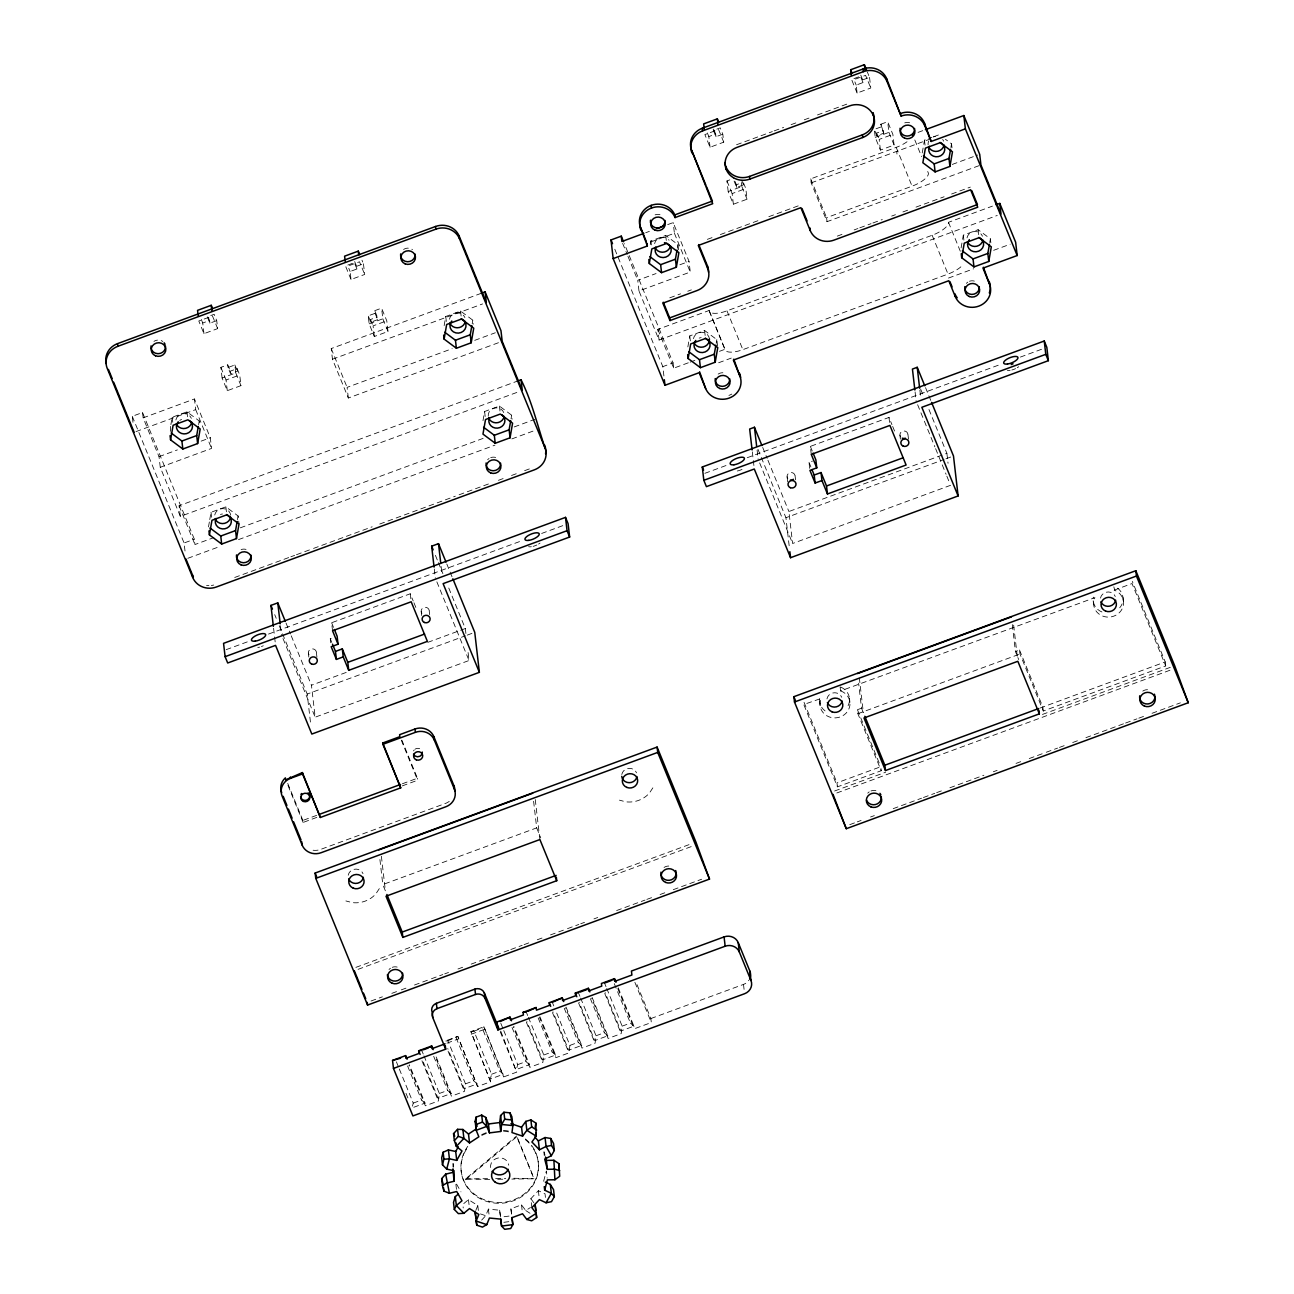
<?xml version="1.0" encoding="UTF-8"?>
<svg xmlns="http://www.w3.org/2000/svg" width="1294" height="1294" viewBox="0 0 1294 1294"><rect width="100%" height="100%" fill="white"/><g stroke="black" fill="none" stroke-linecap="round" stroke-linejoin="round"><path stroke-width="0.75" stroke-dasharray="5 3.75" d="M452.981 1167.075L452.981 1163.549M170.598 426.405L170.096 435.868M170.905 424.578L172.183 417.266L186.983 411.815L199.244 420.971L199.713 424.966M198.613 424.61L199.244 420.971M208.496 526.901L209.45 521.417M209.757 519.59L211.035 512.295L225.852 506.827L238.112 515.982L239.034 523.973M237.465 519.638L238.112 515.982M444.149 325.619L445.751 316.496L460.551 311.045L472.811 320.184L473.264 324.179M472.181 323.84L472.811 320.184M483.002 420.647L484.603 411.508L499.403 406.057L511.664 415.212L512.133 419.207M511.033 418.852L511.664 415.212M650.267 244.566L650.914 240.91L665.714 235.459L677.975 244.598L678.897 252.605M677.344 248.254L677.975 244.598M687.858 346.889L689.767 335.922L704.567 330.471L716.827 339.626L717.766 347.617M716.197 343.282L716.827 339.626M922.25 152.918L924.466 140.14L931.874 137.407M950.896 147.484L951.543 143.828L945.413 139.251M961.102 247.93L963.318 235.152L978.135 229.701L990.395 238.856L990.848 242.851M989.748 242.496L990.395 238.856M543.642 1181.26L546.359 1170.957L547.184 1178.09M399.312 1069.006L413.255 1103.103L411.977 1107.923L425.03 1103.119L409.341 1064.752M423.963 1055.791L439.362 1093.479L438.391 1100.984L425.338 1105.788L408.904 1065.593M500.729 1031.075L516.727 1072.111L503.673 1076.931L483.94 1026.757L470.887 1031.561L490.62 1081.735L477.567 1086.539L457.817 1036.365L444.764 1041.185L447.87 1040.78L465.484 1083.854L464.497 1091.36L451.444 1096.164L435.01 1055.969M490.62 1081.735L470.887 1031.561L473.976 1031.172L491.591 1074.246L490.313 1079.067L503.366 1074.263L499.856 1071.189L482.241 1028.115L483.94 1026.757L503.673 1076.931M503.754 1030.525L517.697 1064.622L516.419 1069.459L529.472 1064.639L513.783 1026.271M528.405 1017.31L543.82 1054.998L542.833 1062.503L529.78 1067.307L513.346 1027.112M556.711 1013.073L569.926 1045.39L568.956 1052.879L555.886 1057.683L539.452 1017.488M580.634 998.078L596.033 1035.766L595.062 1043.255L582.009 1048.075L565.575 1007.864M606.74 988.454L622.155 1026.142L621.169 1033.647L608.115 1038.451L591.682 998.256M475.788 1210.472L477.793 1205.523L468.46 1199.651L462.831 1204.39L463.252 1207.965M481.643 1220.129L485.719 1215.713L488.404 1209.114L499.646 1210.214L500.552 1217.169L511.809 1215.729M379.304 888.638L375.939 893.75A25.621 23.842 -6.6 0 1 352 902.565L345.902 900.947M652.855 787.852L649.507 792.963A25.621 23.842 -6.6 0 1 625.568 801.779L619.454 800.161M531.883 1207.642L530.847 1198.729L538.369 1190.706L545.033 1193.861L545.437 1197.419M489.698 1179.416L465.484 1178.98L516.678 1135.938M465.565 1179.772L516.775 1136.747L533.953 1178.753L511.826 1179.077M447.87 1040.78L457.817 1036.365L477.567 1086.539M511.534 1214.128L510.904 1208.774L521.514 1204.86L525.785 1210.569L530.443 1207.512M217.651 328.611L212.475 315.962L198.791 321.009L203.967 333.674L217.651 328.611L216.729 320.637L214.141 314.296L207.299 316.82L209.887 323.16L216.729 320.637M723.734 142.162L718.558 129.529L704.874 134.56L710.066 147.241L723.734 142.162L722.812 134.204L720.224 127.863L713.382 130.387L715.97 136.727L722.812 134.204M237.142 368.644L239.73 374.985L240.959 385.644L227.291 390.675L222.099 378.01L235.783 372.947L234.861 364.973L228.019 367.496L230.607 373.837L237.449 371.313L237.142 368.644L230.3 371.168L230.607 373.837M734.102 181.063L736.69 187.404L743.532 184.88L743.225 182.211L745.813 188.552L747.042 199.211L733.374 204.242L728.198 191.577L741.866 186.514L741.397 182.535M203.967 333.674L202.737 323.015L209.579 320.491L208.285 317.321M363.452 263.798L364.698 274.457L351.014 279.472L350.092 271.514L356.934 268.99L356.61 266.321L363.452 263.798L361.98 260.191M710.066 147.241L708.821 136.582L715.663 134.058L713.075 127.718L713.382 130.387M869.536 77.365L870.781 88.024L857.097 93.039L856.175 85.081L863.017 82.557L862.71 79.888L869.536 77.365L867.32 71.946M736.577 144.734L759.157 136.42M761.034 135.741L772.324 131.584M774.2 130.888L783.598 127.427M791.119 124.645L796.764 122.574M804.286 119.792L809.931 117.722M817.452 114.956L849.43 103.164M222.099 378.01L220.87 367.35L227.712 364.827L230.3 371.168M374.742 310.673L381.584 308.15L386.777 320.815L388.006 331.474L374.322 336.521L369.146 323.823L368.224 315.849L375.066 313.326L374.742 310.673L377.347 316.998L377.654 319.667L370.812 322.19L368.224 315.849M728.198 191.577L726.953 180.917L733.795 178.394M880.842 124.224L887.668 121.717L892.86 134.382L894.089 145.041L880.405 150.072L875.229 137.39L874.307 129.416L876.895 135.757L883.737 133.233L880.842 124.224L883.737 133.233M876.006 128.785L881.149 126.893M370.812 322.19L370.505 319.521L377.347 316.998M736.69 187.404L736.383 184.735L741.511 182.842M876.895 135.757L876.588 133.088L883.43 130.565M227.291 390.675L226.046 380.015L239.73 374.985M374.322 336.521L373.093 325.862L386.777 320.815M733.374 204.242L732.145 193.582L745.813 188.552M880.405 150.072L879.176 139.412L892.86 134.382M132.975 422.297L132.279 416.296L142.534 412.527L194.343 539.21L194.957 544.548L213.85 537.576M160.262 467.312L159.016 456.653L143.149 417.849L194.456 398.956L210.307 437.76L211.553 448.42L160.262 467.312L180.335 516.403L518.522 391.823M498.449 342.716L348.329 398.018L332.461 359.231L331.232 348.571L481.352 293.269M645.706 232.726L649.362 231.367M667.688 224.622L673.171 222.6L689.039 261.388L690.268 272.047L638.977 290.956L659.067 340.047L997.253 215.451M918.044 132.392L923.528 130.37M979.057 165.664L827.06 221.662L811.192 182.875L810.723 178.863L896.208 147.37A18.294 6.486 -22.2 0 0 908.081 140.965M933.718 136.727L939.282 134.673M135.999 431.598L195.685 409.616L194.456 398.956M332.461 359.231L482.581 303.928M650.704 241.994L674.417 233.26L673.171 222.6M811.192 182.875L929.076 139.445M707.317 239.358L712.913 237.303M720.37 234.554L761.406 219.43M768.862 216.68L800.565 205.002M159.016 456.653L177.343 449.908M201.152 441.125L210.307 437.76M348.329 398.018L347.099 387.359L452.188 348.652M474.704 340.354L495.343 332.752M638.977 290.956L637.748 280.297L656.074 273.535M679.884 264.769L689.039 261.388M952.222 164.451L977.86 154.989M827.06 221.662L826.591 217.667L912.076 186.174A18.294 6.486 -22.2 0 0 928.413 173.218L926.892 169.514M669.758 297.83L680.547 293.851M687.761 291.215L691.352 289.888M837.283 236.123L844.788 233.357M854.153 229.911L857.906 228.52M859.782 227.825L871.04 223.684M872.916 222.989L882.282 219.543M891.663 216.082L895.416 214.707M902.905 211.957L908.517 209.887M916.006 207.121L944.102 196.769M951.591 194.019L970.306 187.112M180.335 516.403L179.09 505.744L517.26 381.164M659.067 340.047L657.821 329.388L709.112 310.495A18.294 6.486 -22.2 0 0 726.985 310.851L932.149 235.265A18.294 6.486 -22.2 0 0 948.486 222.309L992.449 206.118M185.01 550.985L184.088 542.995L194.343 539.21M663.903 375.956L662.819 366.639L673.074 362.854L624.323 243.612M240.296 527.839L484.021 438.051M514.236 426.923L535.02 419.272M657.821 329.388L673.689 368.192L688.343 362.789M690.171 362.11L695.671 360.088M719.48 351.321L724.98 349.283A18.294 6.486 -22.2 0 0 742.853 349.655L948.017 274.069A18.294 6.486 -22.2 0 0 963.334 264.138M993.663 250.308L1010.145 244.242M187.808 558.296L219.737 546.537M238.5 539.614L494.971 445.136M511.858 438.909L536.266 429.915M718.655 362.741L731.256 358.098M948.486 278.064L973.686 268.78M234.715 577.464L289.015 557.455M290.891 556.76L294.628 555.385M296.52 554.689L311.644 549.109M313.536 548.413L372.154 526.82M379.724 524.038L455.342 496.184M459.095 494.793L490.927 483.066M498.416 480.317L504.045 478.246M511.534 475.48L517.147 473.41M524.636 470.66L530.249 468.59M226.143 649.669L248.238 641.533M268.505 634.076L522.776 540.407M541.652 533.452L564.313 525.089M704.874 473.313L726.969 465.177M747.22 457.72L1001.507 364.035M1020.384 357.079L1043.045 348.733M332.542 630.744L331.62 622.754L410.263 593.784L413.207 600.982M811.273 454.388L810.351 446.398L888.994 417.428L891.938 424.626M330.746 642.73L330.277 638.735L333.706 637.473M809.704 468.379L809.009 462.379L812.422 461.117M468.104 652.516L469.026 660.506L315.154 717.199L311.45 685.222L347.099 672.087M427.796 642.358L465.322 628.528L448.112 586.441M950.589 485.299L792.607 543.496L788.903 511.518L946.884 453.321L928.154 407.529M310.447 722.052L307.196 694.069L465.339 635.823M467.231 635.128L474.752 632.345M789.162 545.696L785.927 517.713L944.07 459.467M945.963 458.772L953.484 455.989M316.787 817.387L303.103 822.434L302.877 820.428L317.903 814.896M402.402 783.76L417.428 778.228L401.852 740.119M402.272 785.895L417.655 780.233L417.428 778.228M840.113 686.936L840.582 690.931L1094.902 597.618A15.01 13.959 -6.6 0 0 1102.407 615.976A15.01 13.959 -6.6 0 0 1122.238 608.681A15.01 13.959 -6.6 0 0 1114.716 590.307L1113.681 586.166M1114.15 590.161L1132.04 583.562L1165.716 665.925L1043.287 711.021L1019.979 654.004L1019.51 650.009L1015.418 651.513L1018.701 659.584M381.39 856.256L385.402 890.903L382.814 884.562L536.687 827.885L533.565 800.937M840.582 690.931L841.165 691.093A15.01 13.959 -6.6 0 1 848.67 709.452A15.01 13.959 -6.6 0 1 828.839 716.763A15.01 13.959 -6.6 0 1 821.334 698.388L803.768 704.502L837.444 786.849L881.214 770.723L857.89 713.722L857.437 709.71L861.529 708.206L858.634 683.183M857.89 713.722L1019.979 654.004M837.444 786.849L836.975 782.854L880.745 766.727L881.214 770.723M1040.085 708.028L1165.247 661.93L1132.315 581.394M355.882 967.378L692.161 843.494M834.614 791.006L885.63 772.227M1042.43 714.45L1170.892 667.122M358.082 969.335L692.484 846.147M836.814 792.979L1171.199 669.791M371.038 1001.006L382.377 996.833M391.823 993.355L399.377 990.573M401.269 989.878L406.931 987.791M414.484 985.009L429.608 979.445M431.484 978.749L442.823 974.56M444.715 973.864L448.5 972.473M457.947 968.996L463.608 966.909M471.162 964.127L508.946 950.2M510.839 949.505L522.178 945.332M524.07 944.636L529.731 942.55M537.285 939.767L542.962 937.681M550.516 934.899L565.624 929.335M567.516 928.639L578.855 924.45M580.747 923.754L584.516 922.363M593.962 918.886L597.747 917.495M616.64 910.539L644.978 900.09M646.854 899.395L652.532 897.308M660.086 894.526L665.747 892.439M673.317 889.657L701.655 879.224M849.77 824.65L855.431 822.563M857.324 821.868L861.092 820.477M870.538 816.999L874.323 815.608M893.216 808.653L921.554 798.204M923.447 797.508L934.786 793.335M936.662 792.64L942.339 790.553M949.893 787.771L983.893 775.235M993.339 771.758L997.124 770.367M1016.016 763.411L1021.678 761.325M1029.248 758.543L1044.355 752.962M1046.248 752.267L1057.586 748.094M1059.462 747.398L1065.14 745.312M1072.694 742.53L1078.355 740.443M1085.925 737.661L1123.693 723.734M1125.586 723.039L1136.925 718.866M1138.817 718.17L1144.478 716.083M1152.032 713.301L1180.371 702.852M473.976 1031.172L482.241 1028.115M446.948 1043.158L458.125 1039.033M471.194 1034.229L484.247 1029.426M413.255 1103.103L421.521 1100.046L425.03 1103.119L425.338 1105.788M439.362 1093.479L447.643 1090.438L451.137 1093.495L451.444 1096.164M465.484 1083.854L473.75 1080.813L477.243 1083.887L464.19 1088.691L447.756 1048.496M491.591 1074.246L499.856 1071.189M517.697 1064.622L525.979 1061.581L529.472 1064.639L529.78 1067.307M543.82 1054.998L552.085 1051.957L555.579 1055.031L555.886 1057.683M569.926 1045.39L578.192 1042.333L581.702 1045.406L582.009 1048.075M596.033 1035.766L604.314 1032.725L607.808 1035.782L608.115 1038.451M622.155 1026.142L630.421 1023.101L633.914 1026.174L634.222 1028.827L651.319 1022.535L650.866 1018.54L635.92 981.984M650.866 1018.54L743.5 984.41A10.983 10.223 -6.6 0 0 748.951 980.14M875.229 137.39L888.913 132.376L887.668 121.717M369.146 323.823L382.83 318.809L381.584 308.15M503.867 1222.312L509.901 1221.536M465.484 1178.98L487.595 1178.64M495.651 1178.527L505.695 1178.365M513.75 1178.252L533.953 1178.753M497.753 1179.287L503.787 1179.206M480.43 1213.918L485.719 1215.713M525.785 1210.569L530.847 1213.821M530.847 1198.729L535.118 1204.439M456.572 1184.123L460.955 1191.855M857.097 93.039L851.921 80.406L865.589 75.359L870.781 88.024M351.014 279.472L345.838 266.839L359.506 261.792L364.698 274.457M914.809 139.962L921.603 156.59M948.486 222.309L960.569 251.877M896.208 147.37L912.076 186.174M932.149 235.265L948.017 274.069M888.913 132.376L894.089 145.041M860.753 75.133L862.71 79.888M863.017 82.557L860.413 76.217L853.587 78.74L856.175 85.081M876.588 133.088L879.176 139.412M925.534 387.634L930.823 400.558M920.665 389.219L923.673 396.546M1019.51 650.009L1042.835 707.025L1043.287 711.021M917.624 404.715L923.625 419.369M924.369 421.197L934.85 446.834M935.611 448.662L946.092 474.316M946.836 476.143L949.828 483.471M810.723 178.863L826.591 217.667M892.666 426.422L894.882 431.824M741.591 180.125L743.532 184.88M741.866 186.514L747.042 199.211M735.089 181.564L736.383 184.735M707.349 132.958L708.821 136.582M726.953 180.917L732.145 193.582M810.351 446.398L812.406 451.444M809.009 462.379L811.225 467.813M726.985 310.851L742.853 349.655M709.112 310.495L724.98 349.283M709.371 311.304L725.222 350.108M762.7 447.417L767.18 458.399M767.94 460.243L788.903 511.518M674.417 233.26L690.268 272.047M757.977 449.358L785.927 517.713M861.529 708.206L863.341 712.638L859.345 677.991M759.659 462.912L792.607 543.496M857.437 709.71L879.985 764.883M622.64 243.337L627.169 254.433M627.93 256.277L637.748 280.297M804.043 702.335L836.975 782.854M614.812 249.257L662.819 366.639M382.83 318.809L388.006 331.474M354.669 261.566L356.61 266.321M356.934 268.99L354.33 262.65L347.504 265.173L350.092 271.514M375.066 313.326L377.654 319.667M370.505 319.521L373.093 325.862M634.885 982.34L651.319 1022.535M446.802 563.99L452.091 576.93M618.225 987.791L633.914 1026.174L620.861 1030.978L605.171 992.595M617.788 988.632L634.222 1028.827M614.278 983.618L630.421 1023.101M435.399 555.336L437.647 560.82M438.391 562.647L442.872 573.63M604.541 983.068L606.013 986.659M436.854 581.831L469.026 660.506M604.735 993.436L621.169 1033.647M536.687 827.885L540.73 837.8M331.232 348.571L347.099 387.359M592.118 997.415L607.808 1035.782L594.755 1040.602L579.065 1002.219M590.371 998.612L604.314 1032.725M578.418 992.692L579.89 996.283M578.628 1003.06L595.062 1043.255M413.951 602.778L416.15 608.18M566.012 1007.039L581.702 1045.406L568.648 1050.21L552.942 1011.843M564.249 1008.236L578.192 1042.333M552.312 1002.316L553.783 1005.891M552.506 1012.684L568.956 1052.879M539.889 1016.647L555.579 1055.031L542.526 1059.835L526.836 1021.467M538.142 1017.86L552.085 1051.957M526.205 1011.924L527.677 1015.515M526.399 1022.292L542.833 1062.503M401.334 740.297L417.655 780.233M512.036 1027.468L525.979 1061.581M234.861 364.973L237.449 371.313M235.783 372.947L240.959 385.644M500.827 1023.344L503.026 1028.73M500.293 1031.916L516.727 1072.111M331.62 622.754L333.674 627.8M201.266 319.392L202.737 323.015M220.87 367.35L226.046 380.015M330.277 638.735L331.765 642.358M517.422 1137.766L533.856 1177.944M456.135 1037.739L473.75 1080.813M286.006 622.996L290.503 633.979M291.247 635.807L311.45 685.222M195.685 409.616L211.553 448.42M274.716 614.634L276.22 618.322M279.245 625.714L307.196 694.069M282.982 638.508L315.154 717.199M448.064 1051.149L464.497 1091.36M436.191 1056.955L451.137 1093.495L438.084 1098.315L422.394 1059.932M433.7 1056.341L447.643 1090.438M421.763 1050.404L423.219 1053.995M421.957 1060.773L438.391 1100.984M179.09 505.744L194.957 544.548M407.578 1065.949L421.521 1100.046M287.737 783.404L302.877 820.428M287.964 785.393L303.103 822.434M396.385 1061.824L398.584 1067.21M132.279 416.296L184.088 542.995M405.993 1093.317L408.241 1098.8M544.111 1151.87L545.017 1155.283M510.904 1208.774L511.583 1213.982M1165.247 661.93L1165.716 665.925M1123.014 597.521L1123.483 601.516M1093.187 600.772L1093.64 604.783M978.135 229.701L979.057 237.692M1013.655 625.164L1017.634 659.503M1012.296 624.581L1015.418 651.513M963.318 235.152L964.014 241.153M951.543 143.828L951.996 147.823M924.466 140.14L925.161 146.125M946.884 453.321L948.049 463.317M896.677 151.382L896.985 154.035M919.872 390.141L920.746 397.759M915.084 391.92L916.136 401.043M907.935 434.266L908.614 440.267M899.928 435.14L900.381 439.135M888.994 417.428L889.916 425.419M849.462 698.307L849.915 702.302M795.082 475.836L795.551 479.831M819.62 701.558L820.089 705.553M787.076 476.71L787.771 482.711M757.103 450.118L758.155 459.241M715.663 134.058L715.97 136.727M752.315 451.881L754.078 467.102M704.567 330.471L705.505 338.478M689.767 335.922L690.462 341.923M665.714 235.459L666.636 243.45M673.074 362.854L673.689 368.192M743.5 984.41L744.147 990.007M650.914 240.91L651.367 244.906M499.403 406.057L500.099 412.058M535.263 799.563L539.889 839.547M484.603 411.508L485.299 417.509M460.551 311.045L461.246 317.03M543.868 1151.951L544.273 1155.526M445.751 316.496L446.673 324.487M538.369 1190.706L539.404 1199.619M465.322 628.528L466.018 634.529M521.514 1204.86L522.339 1211.993M441.141 566.513L442.014 574.115M434.299 569.02L435.35 578.159M499.646 1210.214L500.277 1215.567M429.204 610.622L429.657 614.618M421.197 611.496L421.666 615.491M488.404 1209.114L489.229 1216.247M410.263 593.784L411.185 601.775M477.793 1205.523L478.618 1212.656M468.46 1199.651L469.496 1208.564M455.892 1184.366L456.507 1189.704M453.191 1163.581L453.596 1167.139M379.918 859.539L382.814 884.562M316.351 652.192L317.046 658.193M308.36 653.066L308.813 657.061M280.426 625.714L281.477 634.853M273.584 628.237L275.347 643.458M227.712 364.827L228.019 367.496M209.579 320.491L209.887 323.16M225.852 506.827L226.531 512.828M211.035 512.295L211.731 518.279M186.983 411.815L187.921 419.806M172.183 417.266L173.105 425.257M142.534 412.527L143.149 417.849M309.088 654.877A4.028 3.753 -6.6 0 1 309.735 649.831A4.028 3.753 -6.6 0 1 315.17 649.895A4.028 3.753 -6.6 0 1 315.477 654.958M421.941 613.307A4.028 3.753 -6.6 0 1 422.572 608.261A4.028 3.753 -6.6 0 1 428.007 608.326A4.028 3.753 -6.6 0 1 428.314 613.388M263.28 645.755A7.683 2.734 -22.2 0 1 261.437 646.531M259.576 647.129A7.683 2.734 -22.2 0 1 257.797 647.485M539.986 543.076A7.683 2.734 -22.2 0 1 538.547 544.062M536.848 544.984A7.683 2.734 -22.2 0 1 533.128 546.359M531.365 546.715A7.683 2.734 -22.2 0 1 528.615 546.65M787.82 478.505A4.028 3.753 -6.6 0 1 790.165 472.633A4.028 3.753 -6.6 0 1 795.05 476.807M900.656 436.935A4.028 3.753 -6.6 0 1 903.519 430.983A4.028 3.753 -6.6 0 1 907.595 436.191M742.012 469.398A7.683 2.734 -22.2 0 1 736.529 471.129M1018.701 366.72A7.683 2.734 -22.2 0 1 1017.278 367.706M1015.58 368.628A7.683 2.734 -22.2 0 1 1011.859 369.987M1010.096 370.359A7.683 2.734 -22.2 0 1 1007.347 370.294M664.048 867.449A7.683 7.149 -6.6 0 1 671.683 866.624M389.025 969.529A7.683 7.149 -6.6 0 1 390.497 968.236M392.26 967.314A7.683 7.149 -6.6 0 1 398.131 967.394M621.799 774.475A7.683 7.149 -6.6 0 1 636.551 772.858M348.232 875.245A7.683 7.149 -6.6 0 1 362.999 873.644M654.618 243.644A8.055 7.489 -6.6 0 1 669.079 240.247M699.181 338.106A8.055 7.489 -6.6 0 1 701.219 337.637M731.789 394.072A18.294 17.032 -6.6 0 1 728.91 395.398M718.154 374.095A7.327 6.81 -6.6 0 1 725.433 373.303M966.392 283.386A7.327 6.81 -6.6 0 1 967.783 282.141M969.465 281.267A7.327 6.81 -6.6 0 1 975.061 281.348M904.716 122.898A7.327 6.81 -6.6 0 1 910.297 122.979M928.105 144.831A8.055 7.489 -6.6 0 1 928.785 140.981M933.265 136.986A8.055 7.489 -6.6 0 1 935.303 136.501M942.647 139.477A8.055 7.489 -6.6 0 1 943.633 141.192M967.022 237.886A8.055 7.489 -6.6 0 1 982.486 236.204M655.087 214.869A7.327 6.81 -6.6 0 1 660.684 214.933M693.471 338.672A8.055 7.489 -6.6 0 1 709.419 338.882M488.242 416.199A8.055 7.489 -6.6 0 1 503.77 412.56M214.739 515.028A8.055 7.489 -6.6 0 1 230.688 515.238M241.121 549.594A7.327 6.81 -6.6 0 1 246.717 549.659M213.704 585.05A18.294 17.032 -6.6 0 1 211.343 585.454M208.949 585.567A18.294 17.032 -6.6 0 1 206.571 585.389M487.66 459.742A7.327 6.81 -6.6 0 1 489.051 458.497M490.733 457.623A7.327 6.81 -6.6 0 1 496.33 457.704M175.887 420A8.055 7.489 -6.6 0 1 191.35 418.318M449.455 319.23A8.055 7.489 -6.6 0 1 464.902 317.548M403.582 249.451A7.327 6.81 -6.6 0 1 412.479 249.58M153.954 341.406A7.327 6.81 -6.6 0 1 157.496 340.112M161.232 340.613A7.327 6.81 -6.6 0 1 162.85 341.535M220.449 514.478A8.055 7.489 -6.6 0 1 222.487 513.993M179.753 420.404A8.055 7.489 -6.6 0 1 181.597 419.45M313.099 850.239A14.638 13.619 -6.6 0 0 320.637 849.414L445.443 803.445A14.638 13.619 -6.6 0 0 450.28 800.549M413.595 750.908A4.578 4.254 -6.6 0 1 414.226 749.954M415.099 749.177A4.578 4.254 -6.6 0 1 419.644 748.676M531.575 1145.384A38.788 36.086 -6.6 0 1 525.364 1193.036A38.788 36.086 -6.6 0 1 473.96 1193.796A38.788 36.086 -6.6 0 1 467.781 1146.338M481.675 1134.66A38.788 36.086 -6.6 0 1 486.835 1132.493M503.431 1130.358A38.788 36.086 -6.6 0 1 508.963 1131.166M525.38 1138.946A38.788 36.086 -6.6 0 1 530.491 1143.993M533.646 1149.104A38.788 36.086 -6.6 0 1 502.557 1203.161A38.788 36.086 -6.6 0 1 463.527 1154.911M464.239 1153.294A38.788 36.086 -6.6 0 1 467.878 1147.131M481.772 1135.453A38.788 36.086 -6.6 0 1 486.916 1133.285M503.512 1131.166A38.788 36.086 -6.6 0 1 509.06 1131.959M525.477 1139.755A38.788 36.086 -6.6 0 1 531.672 1146.177M490.604 1167.544A9.155 8.508 -6.6 0 1 498.578 1157.936A9.155 8.508 -6.6 0 1 508.752 1165.215M1142.78 691.093A7.683 7.149 -6.6 0 1 1150.415 690.268M867.756 793.173A7.683 7.149 -6.6 0 1 869.212 791.879M870.991 790.957A7.683 7.149 -6.6 0 1 876.863 791.038M1117.595 588.188A15.01 13.959 -6.6 0 1 1119.714 607.808M1101.938 611.981A15.01 13.959 -6.6 0 1 1093.301 597.132M840.696 687.098A15.01 13.959 -6.6 0 1 846.147 708.594M825.054 710.891A15.01 13.959 -6.6 0 1 819.749 697.903M826.963 698.889A7.683 7.149 -6.6 0 1 841.731 697.288M1100.515 598.119A7.683 7.149 -6.6 0 1 1115.282 596.502"/><path stroke-width="1.5" d="M512.02 1217.508L512.845 1224.642L510.709 1228.524L504.676 1229.3L501.587 1226.081L500.681 1219.126L489.423 1218.026L486.754 1224.625L482.452 1227.116L476.774 1225.192L476.16 1221.035L478.829 1214.435L469.496 1208.564L463.867 1213.303L458.351 1213.61L454.323 1209.437L456.345 1205.507L461.99 1200.767L456.717 1191.499L449.406 1193.278L443.923 1191.111L442.467 1185.644L446.705 1183.056L454.016 1181.276L452.981 1168.838M454.016 1181.276L454.016 1170.698L446.705 1169.129L442.483 1164.762L441.675 1157.774L443.13 1152.258L448.403 1149.913L455.698 1151.482L456.733 1160.394L449.422 1158.826L443.939 1159.246L442.483 1164.762M500.762 1218.948L501.587 1226.081L512.845 1224.642L511.939 1217.686L522.55 1213.772L526.82 1219.482L531.656 1220.808L536.654 1217.525L536.153 1213.351L531.883 1207.642L539.404 1199.619L546.068 1202.773L551.503 1201.673L554.333 1196.626L551.341 1193.343L544.677 1190.173L547.394 1179.869L554.916 1179.756L553.897 1160.281L546.359 1160.394L545.47 1156.982M558.895 1169.275L558.895 1163.63L553.897 1160.281M558.895 1163.63L559.704 1176.278L554.916 1179.756M469.528 1142.942L468.493 1134.029L462.864 1129.468L457.575 1129.322L458.383 1136.31L463.899 1138.38L469.528 1142.942L478.861 1136.795L476.192 1130.277L475.173 1121.364L476.014 1117.191L481.692 1115.088L485.768 1117.466L486.803 1126.378L489.472 1132.897L500.729 1131.457L499.694 1122.545L500.6 1115.557L503.916 1112.242L509.949 1112.84L511.858 1116.673L512.893 1125.586L511.971 1132.557L522.582 1136.148L521.547 1127.236L525.817 1121.397L530.88 1119.925L535.878 1123.063L536.185 1136.164L531.915 1142.004L539.42 1149.8L546.084 1146.452L551.535 1145.465L554.35 1150.431L551.357 1155.72L544.693 1159.084L547.394 1169.307L554.916 1169.194L559.704 1170.617M476.014 1117.191L476.192 1130.277L486.803 1126.378L482.5 1122.092L481.692 1115.088M500.729 1131.457L501.635 1124.47L500.6 1115.557M535.15 1127.268L535.878 1123.063M170.565 439.863L173.105 425.257L187.921 419.806L200.182 428.961L197.626 443.567L182.826 449.018L170.565 439.863L170.096 435.868M197.626 443.567L196.704 435.577L198.289 426.438M209.418 534.891L211.957 520.285L226.773 514.834L239.034 523.973L236.478 538.579L221.678 544.046L209.418 534.891L208.949 530.896M236.478 538.579L235.557 530.589L237.158 521.466M444.117 339.093L446.673 324.487L461.473 319.036L473.733 328.191L471.194 342.781L456.378 348.248L444.117 339.093L443.664 335.097M471.194 342.781L470.256 334.79L471.857 325.667M510.046 437.809L512.586 423.203L500.325 414.048L485.525 419.515L482.969 434.105L495.23 443.26L510.046 437.809L509.124 429.818L510.709 420.679M649.297 263.507L651.836 248.901L666.636 243.45L678.897 252.605L676.358 267.211L661.558 272.662L649.297 263.507L648.828 259.512M676.358 267.211L675.436 259.204L677.021 250.082M688.149 358.535L690.689 343.929L705.505 338.478L717.766 347.617L715.21 362.223L700.41 367.674L688.149 358.535L687.68 354.54M715.21 362.223L714.288 354.232L715.873 345.11M949.909 166.425L952.465 151.819L940.204 142.68L925.404 148.131L922.848 162.737L935.109 171.892L949.909 166.425L948.987 158.434L950.589 149.311M961.701 257.749L964.256 243.143L979.057 237.692L991.317 246.847L988.778 261.453L973.961 266.904L961.701 257.749L961.248 253.753M988.778 261.453L987.84 253.446L989.441 244.323M446.705 1169.129L449.422 1158.826L448.403 1149.913M458.141 1194.233L455.31 1196.594L453.515 1202.449L454.323 1209.437M455.698 1151.482L458.335 1146.775M456.733 1160.394L462.007 1150.964L456.378 1146.403L454.356 1140.612L453.547 1133.609L457.575 1129.322M546.068 1202.773L551.341 1193.343L550.306 1184.431L545.308 1182.053M503.916 1112.242L504.725 1119.229L501.635 1124.47L512.893 1125.586L509.949 1112.84M522.582 1136.148L526.852 1130.309L531.688 1126.912L530.88 1119.925M442.467 1185.644L441.658 1178.64L445.67 1174.143L452.981 1172.364M454.356 1140.612L458.383 1136.31M430.029 1047.364L431.711 1045.989L433.199 1049.644M563.763 1001.556L562.275 997.9L549.222 1002.704L549.529 1005.373L536.46 1010.177L536.153 1007.508L527.855 1011.326M612.806 980.027L614.488 978.652L615.993 982.308M468.493 1134.029L476.273 1128.918M526.82 1219.482L536.153 1213.351M539.42 1149.8L538.385 1140.887L545.049 1137.539L550.726 1138.461L553.541 1143.443L554.35 1150.431M454.89 790.957A14.638 13.619 -6.6 0 0 453.935 785.733L433.862 736.642A14.638 13.619 -6.6 0 0 415.002 729.007L399.62 734.685L399.846 736.674L382.749 742.982L400.719 787.852L320.362 817.468L302.392 772.583L285.699 779.845L285.359 777.888A14.638 13.619 -6.6 0 0 281.704 792.688M212.54 308.473L211.245 305.303L197.561 310.35L198.176 315.671M359.764 254.756L358.276 251.133L344.592 256.18L345.223 261.501M718.623 122.04L717.329 118.87L703.645 123.9L704.259 129.238M851.306 75.068L850.676 69.747L864.36 64.7L866.576 70.135M106.237 363.646A18.294 17.032 -6.6 0 1 117.56 343.638L435.56 226.482A18.294 17.032 -6.6 0 1 459.144 236.026L486.334 302.537L485.104 291.878L481.352 293.269M706.637 186.967L712.396 201.039L674.772 214.901A18.294 17.032 -6.6 0 0 651.206 205.358L651.513 208.027A18.294 17.032 -6.6 0 1 675.08 217.57L712.703 203.708L691.659 150.363A18.294 17.032 -6.6 0 1 702.286 128.235L863.001 69.019A18.294 17.032 -6.6 0 1 886.584 78.562L901.125 116.072A18.294 17.032 -6.6 0 1 924.709 125.599L931.179 141.45L965.373 128.85L963.836 115.522L925.372 129.691M117.867 346.307L435.884 229.151A18.294 17.032 -6.6 0 1 459.451 238.694L544.936 447.74A18.294 17.032 -6.6 0 1 534.309 469.868L216.292 587.023A18.294 17.032 -6.6 0 1 192.725 577.48L107.24 368.434A18.294 17.032 -6.6 0 1 117.867 346.307L117.56 343.638M691.966 153.032A18.294 17.032 -6.6 0 1 702.593 130.888L863.308 71.688A18.294 17.032 -6.6 0 1 886.891 81.231L901.125 116.072M724.866 162.559A18.294 17.032 -6.6 0 0 749.533 176.421L862.386 134.851A18.294 17.032 -6.5 0 0 872.997 112.707L873.304 115.392A18.294 17.032 -6.5 0 1 862.694 137.52L749.841 179.09A18.294 17.032 -6.6 0 1 726.274 169.546L725.966 166.877M733.779 359.182L739.844 375.923A18.294 17.032 -6.6 0 1 729.218 398.067A18.294 17.032 -6.6 0 1 705.651 388.523L699.164 372.688L664.97 385.288L613.162 258.59L611.011 239.94L621.266 236.155L623.546 241.752M643.862 233.389L621.88 241.493L621.266 236.155M656.689 228.666L664.016 225.965M613.162 258.59L647.356 246.006L647.049 243.337M171.164 433.021L181.904 441.028L196.704 435.577M444.732 332.234L455.456 340.241L470.256 334.79M649.895 256.665L660.619 264.672L675.436 259.204M923.463 155.878L934.187 163.885L948.987 158.434M669.985 320.572L662.868 303.152L697.062 290.552A18.294 17.032 -6.6 0 0 707.689 268.424L698.291 245.456L800.873 207.671L810.27 230.623A18.294 17.032 -6.6 0 0 833.837 240.166L970.613 189.781L977.746 207.202L669.985 320.572L669.677 317.903L977.439 204.533L971.729 190.606M517.26 381.164L521.045 379.773C532.012 401.658 537.301 424.998 544.936 447.74M996.105 204.759L999.777 203.417L1015.644 242.221L1017.181 255.533L982.987 268.133L989.457 283.968A18.294 17.032 -6.6 0 1 978.846 306.112A18.294 17.032 -6.6 0 1 955.263 296.569L948.793 280.733L733.358 360.088L739.844 375.923M210.016 528.033L220.756 536.039L235.557 530.589M483.584 427.263L494.308 435.269L509.124 429.818M688.748 351.677L699.488 359.683L714.288 354.232M962.315 250.907L973.039 258.913L987.84 253.446M273.358 626.328L270.931 605.398L277.773 602.875L285.262 621.169M434.072 567.128L431.662 546.181L438.488 543.658L446.042 562.146M761.94 445.589L754.451 427.263L749.663 429.026L752.089 449.972M924.773 385.79L917.22 367.302L912.432 369.065L914.858 390.012M479.378 672.33L443.114 583.643L569.635 537.026L568.098 523.698L565.51 517.374L223.555 643.344L225.107 656.673L227.695 662.997L275.557 645.366L311.822 734.054L479.378 672.33L474.752 632.345L452.851 578.774M702.286 466.988L1044.242 341.018L1046.83 347.342L1048.366 360.67L921.846 407.286L958.11 495.958L790.553 557.698L754.289 469.01L706.411 486.641L703.823 480.3L702.286 466.988L703.58 470.143M225.107 656.673L567.047 530.702L565.51 517.374M703.823 480.3L1045.778 354.33L1044.242 341.018M334.37 629.482L337.119 636.211L338.041 644.218L331.199 646.725L336.391 659.406L343.233 656.883L342.295 648.892L335.469 651.4L336.391 659.406M813.101 453.126L815.851 459.855L816.773 467.862L809.931 470.369L815.123 483.05L821.949 480.527L821.027 472.536L814.185 475.044L815.123 483.05M338.041 644.218L332.542 630.744L411.185 601.775L427.376 641.371L348.733 670.341L347.811 662.35L424.578 634.06M816.773 467.862L811.273 454.388L889.916 425.419L906.107 465.015L827.464 493.984L826.526 485.994L903.309 457.704M453.935 785.733L454.323 789.065A14.638 13.619 -6.6 0 1 445.832 806.777L321.025 852.746A14.638 13.619 -6.6 0 1 302.165 845.128L282.092 796.02A14.638 13.619 -6.6 0 1 290.584 778.325L302.553 773.909L302.392 772.583M400.719 787.852L382.911 744.309L415.39 732.339A14.638 13.619 -6.6 0 1 434.25 739.974L454.323 789.065M319.78 814.201L400.525 784.455M315.138 873.046L657.093 747.075L695.946 842.103L709.516 879.095L367.561 1005.066L315.768 878.383L315.138 873.046L316.674 876.766M793.869 696.69L1135.825 570.719L1174.677 665.731L1188.248 702.739L846.292 828.71L794.484 702.011L793.869 696.69L795.389 700.41M378.802 849.915L532.675 793.238M857.534 673.559L1011.407 616.882M315.768 878.383L657.708 752.412L657.093 747.075M794.484 702.011L1136.439 576.04L1135.825 570.719M556.323 877.17L556.727 880.713L402.855 937.406L402.24 932.068L556.113 875.391M1038.936 710.309L1039.341 713.867L885.468 770.545L884.853 765.223L1038.726 708.53M552.312 1002.316L562.275 997.9L562.583 1000.553L575.636 995.749L575.329 993.08L588.382 988.276L588.689 990.945L601.742 986.125L601.435 983.472L614.488 978.652L614.796 981.321L631.893 975.029L631.44 971.034L724.074 936.905A10.983 10.223 -6.6 0 1 738.227 942.614L749.873 971.131L750.957 980.448A10.983 10.223 -6.6 0 1 744.584 993.727L412.899 1115.929L393.473 1068.423L445.686 1049.175L432.746 1017.505L432.131 1012.167A7.327 6.81 -6.6 0 1 436.369 1003.319L474.914 989.117A7.327 6.81 -6.6 0 1 484.344 992.935L498.788 1028.261M432.746 1017.505A7.327 6.81 -6.6 0 1 436.984 1008.657L475.529 994.455A7.327 6.81 -6.6 0 1 484.959 998.272L497.915 1029.943L725.158 946.221A10.983 10.223 -6.6 0 1 739.311 951.947L750.957 980.448M393.473 1068.423L392.551 1060.417L405.604 1055.613L407.092 1059.268M497.915 1029.943L496.993 1021.936L510.046 1017.133L510.354 1019.801L523.407 1014.981L523.099 1012.329L536.153 1007.508M400.606 1058.201L392.551 1060.417M423.413 1049.79L428.363 1047.962M500.099 1021.548L510.046 1017.133L511.534 1020.788M580.084 992.077L586.7 989.635M604.541 983.068L611.156 980.626M445.071 1043.854L432.018 1048.658L431.711 1045.989L418.658 1050.809L418.965 1053.462L405.912 1058.282L405.604 1055.613M476.823 1124.179L482.5 1122.092M578.418 992.692L575.329 993.08L576.817 996.736M523.099 1012.329L526.205 1011.924M421.763 1050.404L418.658 1050.809L420.146 1054.448M485.768 1117.466L488.436 1123.985L499.694 1122.545M504.725 1119.229L510.758 1119.828M510.952 1123.645L521.547 1127.236M476.16 1221.035L486.754 1224.625M531.688 1126.912L536.687 1130.05M534.632 1136.989L538.385 1140.887M463.867 1213.303L456.345 1205.507L455.31 1196.594M550.306 1184.431L553.525 1189.623L554.333 1196.626M551.357 1155.72L546.084 1146.452L545.049 1137.539M453.547 1133.609L454.744 1136.197M963.836 115.522L979.704 154.326L980.933 164.985L1001.006 214.076L999.777 203.417M965.373 128.85L1017.181 255.533M1045.778 354.33L1048.366 360.67M1136.439 576.04L1188.248 702.739M900.818 113.403A18.294 17.032 -6.6 0 1 924.401 122.946L931.179 141.45M983.391 267.227L989.457 283.968M949.925 281.591L952.077 286.864M850.676 69.747L851.97 72.901M931.583 402.418L953.484 455.989L958.11 495.958M1039.341 713.867L1017.844 661.283L863.971 717.976L885.468 770.545M802.005 208.528L807.068 220.902M691.659 150.363L705.909 185.204M821.027 472.536L826.526 485.994M821.949 480.527L827.464 493.984M811.969 469.625L814.185 475.044M698.711 244.566L707.381 265.755A18.294 17.032 -6.6 0 1 708.546 272.29M864.829 716.261L884.853 765.223M651.206 205.358A18.294 17.032 -6.6 0 0 640.579 227.501L646.337 241.574M699.585 371.782L705.651 388.523M640.579 227.501L647.356 246.006M663.272 302.23L669.677 317.903M611.011 239.94L612.531 243.66M833.029 794.37L846.292 828.71M485.104 291.878L500.972 330.682L502.201 341.341L522.275 390.432L521.045 379.773M567.047 530.702L569.635 537.026M657.708 752.412L709.516 879.095M431.662 546.181L433.15 549.853M556.727 880.713L539.889 839.547L386.016 896.224L402.855 937.406M588.382 988.276L589.87 991.932M549.222 1002.704L550.71 1006.36M342.295 648.892L347.811 662.35M343.233 656.883L348.733 670.341M332.509 644.169L335.469 651.4M270.931 605.398L272.452 609.086M386.857 894.477L402.24 932.068M475.173 1121.364L477.162 1126.265M302.553 773.909L320.362 817.468M283.192 796.328L286.912 805.418M288.4 809.057L292.104 818.148M293.592 821.787L301.033 839.968M108.421 369.421L112.157 378.544M113.646 382.183L134.139 432.293M185.932 558.976L192.418 574.811A18.294 17.032 -6.6 0 0 193.404 576.833M354.313 970.726L361.932 989.36M363.452 993.096L365.733 998.677M449.406 1193.278L445.67 1174.143M441.658 1178.64L443.114 1184.123M475.966 1218.204L475.124 1212.122L476.774 1225.192M535.829 1210.537L535.118 1204.439L536.654 1217.525M973.039 258.913L973.961 266.904M955.263 296.569L954.956 293.9A18.294 17.032 -6.6 0 0 957.22 297.782M934.187 163.885L935.109 171.892M924.401 122.946L924.709 125.599M886.584 78.562L886.891 81.231M917.22 367.302L919.646 388.249M864.36 64.7L864.974 70.038M863.001 69.019L863.308 71.688M809.963 227.97L810.27 230.623M789.858 551.697L790.553 557.698M754.451 427.263L756.65 446.301M717.329 118.87L717.944 124.192M702.286 128.235L702.593 130.888M707.381 265.755L707.689 268.424M699.488 359.683L700.41 367.674M674.772 214.901L675.08 217.57M660.619 264.672L661.558 272.662M738.227 942.614L739.311 951.947M664.323 379.692L664.97 385.288M724.074 936.905L725.158 946.221M494.308 435.269L495.23 443.26M459.144 236.026L459.451 238.694M550.726 1138.461L551.535 1145.465M455.456 340.241L456.378 348.248M546.359 1160.394L547.394 1169.307M435.56 226.482L435.884 229.151M544.256 1186.614L544.677 1190.173M535.765 1132.606L536.185 1136.164L526.852 1130.309L525.817 1121.397M438.488 543.658L440.688 562.696M484.344 992.935L484.959 998.272M474.914 989.117L475.529 994.455M488.436 1123.985L489.472 1132.897M433.862 736.642L434.25 739.974M462.864 1129.468L463.899 1138.38L456.378 1146.403L455.957 1142.828M415.002 729.007L415.39 732.339M358.276 251.133L358.681 254.692M445.282 1045.617L445.686 1049.175M436.369 1003.319L436.984 1008.657M443.13 1152.258L443.939 1159.246M443.518 1187.617L443.923 1191.111M382.749 742.982L382.911 744.309M367.253 1002.397L367.561 1005.066M277.773 602.875L280.2 623.805M301.777 841.796L302.165 845.128M290.422 776.982L290.584 778.325M211.245 305.303L211.86 310.641M220.756 536.039L221.678 544.046M181.904 441.028L182.826 449.018M192.418 574.811L192.725 577.48M862.386 134.851L862.694 137.52M749.533 176.421L749.841 179.09M793.432 479.281A4.028 3.753 -6.6 0 1 790.44 479.977M905.347 438.181A4.028 3.753 -6.6 0 1 902.274 438.148M1011.229 364.584A7.683 2.734 -22.2 0 1 1013.073 363.808M675.711 870.555A7.683 7.149 -6.6 0 1 669.305 880.308A7.683 7.149 -6.6 0 1 660.959 872.156M402.612 973.137A7.683 7.149 -6.6 0 1 395.738 981.078A7.683 7.149 -6.6 0 1 387.343 974.803M636.955 776.546A7.683 7.149 -6.6 0 1 621.735 776.351M363.388 877.316A7.683 7.149 -6.6 0 1 348.636 878.933M664.469 242.641A8.055 7.489 -6.6 0 1 670.971 251.78A8.055 7.489 -6.6 0 1 660.522 257.183A8.055 7.489 -6.6 0 1 655.832 247.089M670.502 245.811A8.055 7.489 -6.6 0 1 655.039 247.51M705.327 338.187A8.055 7.489 -6.6 0 1 709.047 348.636A8.055 7.489 -6.6 0 1 697.498 351.353A8.055 7.489 -6.6 0 1 695.8 340.435M940.042 142.405A8.055 7.489 -6.6 0 1 944.07 152.255A8.055 7.489 -6.6 0 1 933.427 156.17A8.055 7.489 -6.6 0 1 929.399 146.319M978.895 237.417A8.055 7.489 -6.6 0 1 982.599 247.866A8.055 7.489 -6.6 0 1 971.05 250.567A8.055 7.489 -6.6 0 1 969.352 239.649M640.886 230.154A18.294 17.032 -6.6 0 1 651.513 208.027M989.15 281.299A18.294 17.032 -6.6 0 1 989.312 292.962M739.537 373.27A18.294 17.032 -6.6 0 1 740.621 377.573M729.703 378.77A7.327 6.81 -6.6 0 1 722.214 386.372A7.327 6.81 -6.6 0 1 715.21 378.576M979.332 286.815A7.327 6.81 -6.6 0 1 971.826 294.417A7.327 6.81 -6.6 0 1 964.839 286.621M914.583 128.446A7.327 6.81 -6.6 0 1 907.078 136.064A7.327 6.81 -6.6 0 1 900.074 128.252M944.054 145.041A8.055 7.489 -6.6 0 1 928.591 146.723M912.545 134.414A18.294 6.486 -22.2 0 1 912.496 135.336M982.906 240.053A8.055 7.489 -6.6 0 1 967.443 241.752M664.954 220.401A7.327 6.81 -6.6 0 1 657.449 228.019A7.327 6.81 -6.6 0 1 650.461 220.206M873.304 115.392A18.294 17.032 -6.5 0 0 849.737 105.849L736.901 147.419A18.294 17.032 -6.6 0 0 726.274 169.546M709.419 338.882A8.055 7.489 -6.6 0 1 693.891 342.522M504.175 416.409A8.055 7.489 -6.6 0 1 488.711 418.108M230.623 517.196A8.055 7.489 -6.6 0 1 215.16 518.878M250.987 555.126A7.327 6.81 -6.6 0 1 243.482 562.744A7.327 6.81 -6.6 0 1 236.495 554.932M544.628 445.071A18.294 17.032 -6.6 0 1 545.567 453.838M500.6 463.171A7.327 6.81 -6.6 0 1 493.111 470.773A7.327 6.81 -6.6 0 1 486.107 462.977M191.771 422.167A8.055 7.489 -6.6 0 1 176.308 423.866M465.322 321.397A8.055 7.489 -6.6 0 1 449.859 323.079M165.503 346.08A7.327 6.81 -6.6 0 1 157.997 353.699A7.327 6.81 -6.6 0 1 151.01 345.902M164.16 342.813A7.327 6.81 -6.6 0 1 165.066 344.366M415.131 254.125A7.327 6.81 -6.6 0 1 407.626 261.744A7.327 6.81 -6.6 0 1 400.639 253.931M226.596 514.559A8.055 7.489 -6.6 0 1 230.639 524.41A8.055 7.489 -6.6 0 1 219.996 528.324A8.055 7.489 -6.6 0 1 215.969 518.473M501.943 414.776A8.055 7.489 -6.6 0 1 503.512 424.788A8.055 7.489 -6.6 0 1 492.933 427.263A8.055 7.489 -6.6 0 1 489.52 417.687M461.311 318.761A8.055 7.489 -6.6 0 1 465.015 329.194A8.055 7.489 -6.6 0 1 453.482 331.911A8.055 7.489 -6.6 0 1 451.768 320.993M189.539 420.534A8.055 7.489 -6.6 0 1 190.671 431.064A8.055 7.489 -6.6 0 1 179.348 432.309A8.055 7.489 -6.6 0 1 178.216 421.763M749.873 971.131A10.983 10.223 -6.6 0 1 749.63 978.96M308.053 792.818A4.578 4.254 -6.6 0 1 307.325 799.886A4.578 4.254 -6.6 0 1 300.612 796.651M300.984 794.467A4.578 4.254 -6.6 0 1 301.615 793.513M422.313 752.089A4.578 4.254 -6.6 0 1 413.498 754.159M508.218 1169.275A9.155 8.508 -6.6 0 1 492.141 1171.329M1154.442 694.182A7.683 7.149 -6.6 0 1 1148.037 703.952A7.683 7.149 -6.6 0 1 1139.69 695.8M881.343 796.78A7.683 7.149 -6.6 0 1 866.527 800.258M879.936 793.335A7.683 7.149 -6.6 0 1 880.89 794.969M842.119 700.96A7.683 7.149 -6.6 0 1 827.367 702.577M1115.687 600.19A7.683 7.149 -6.6 0 1 1100.919 601.791M311.628 664.065A4.028 3.753 -6.6 0 0 317.289 660.183A4.028 3.753 -6.6 0 0 310.932 657.611A4.028 3.753 -6.6 0 0 311.628 664.065M424.464 622.495A4.028 3.753 -6.6 0 0 430.126 618.613A4.028 3.753 -6.6 0 0 423.769 616.041A4.028 3.753 -6.6 0 0 424.464 622.495M528.777 540.374A7.683 2.734 -22.2 0 0 539.258 533.985A7.683 2.734 -22.2 0 0 528.211 535.522A7.683 2.734 -22.2 0 0 528.777 540.374M255.209 641.145A7.683 2.734 -22.2 0 0 265.707 634.756A7.683 2.734 -22.2 0 0 254.659 636.308A7.683 2.734 -22.2 0 0 255.209 641.145M790.359 487.709A4.028 3.753 -6.6 0 0 796.004 483.827A4.028 3.753 -6.6 0 0 789.663 481.255A4.028 3.753 -6.6 0 0 790.359 487.709M903.196 446.139A4.028 3.753 -6.6 0 0 908.857 442.257A4.028 3.753 -6.6 0 0 902.5 439.685A4.028 3.753 -6.6 0 0 903.196 446.139M1007.508 364.018A7.683 2.734 -22.2 0 0 1017.99 357.629A7.683 2.734 -22.2 0 0 1006.942 359.166A7.683 2.734 -22.2 0 0 1007.508 364.018M733.941 464.789A7.683 2.734 -22.2 0 0 744.438 458.399A7.683 2.734 -22.2 0 0 733.374 459.952A7.683 2.734 -22.2 0 0 733.941 464.789M626.83 787.415A7.683 7.149 -6.6 0 0 637.635 780.007A7.683 7.149 -6.6 0 0 625.503 775.106A7.683 7.149 -6.6 0 0 626.83 787.415M353.278 888.185A7.683 7.149 -6.6 0 0 364.067 880.777A7.683 7.149 -6.6 0 0 351.952 875.876A7.683 7.149 -6.6 0 0 353.278 888.185M665.682 882.427A7.683 7.149 -6.6 0 0 676.487 875.019A7.683 7.149 -6.6 0 0 664.356 870.118A7.683 7.149 -6.6 0 0 665.682 882.427M392.131 983.214A7.683 7.149 -6.6 0 0 402.919 975.805A7.683 7.149 -6.6 0 0 390.804 970.888A7.683 7.149 -6.6 0 0 392.131 983.214M904.603 138.167A7.327 6.81 -6.6 0 0 914.89 131.115A7.327 6.81 -6.6 0 0 903.341 126.44A7.327 6.81 -6.6 0 0 904.603 138.167M654.974 230.122A7.327 6.81 -6.6 0 0 665.262 223.069A7.327 6.81 -6.6 0 0 653.713 218.395A7.327 6.81 -6.6 0 0 654.974 230.122M719.739 388.491A7.327 6.81 -6.6 0 0 730.026 381.439A7.327 6.81 -6.6 0 0 718.477 376.764A7.327 6.81 -6.6 0 0 719.739 388.491M969.368 296.536A7.327 6.81 -6.6 0 0 979.639 289.484A7.327 6.81 -6.6 0 0 968.09 284.809A7.327 6.81 -6.6 0 0 969.368 296.536M241.007 564.847A7.327 6.81 -6.6 0 0 251.295 557.795A7.327 6.81 -6.6 0 0 239.746 553.12A7.327 6.81 -6.6 0 0 241.007 564.847M490.636 472.892A7.327 6.81 -6.6 0 0 500.907 465.84A7.327 6.81 -6.6 0 0 489.358 461.165A7.327 6.81 -6.6 0 0 490.636 472.892M155.523 355.801A7.327 6.81 -6.6 0 0 165.81 348.749A7.327 6.81 -6.6 0 0 154.261 344.075A7.327 6.81 -6.6 0 0 155.523 355.801M405.151 263.847A7.327 6.81 -6.6 0 0 415.439 256.794A7.327 6.81 -6.6 0 0 403.89 252.12A7.327 6.81 -6.6 0 0 405.151 263.847M303.427 801.407A4.578 4.254 -6.6 0 0 309.864 796.991A4.578 4.254 -6.6 0 0 302.634 794.079A4.578 4.254 -6.6 0 0 303.427 801.407M416.28 759.837A4.578 4.254 -6.6 0 0 422.701 755.421A4.578 4.254 -6.6 0 0 415.487 752.51A4.578 4.254 -6.6 0 0 416.28 759.837M495.214 1182.182A9.155 8.508 -6.6 0 0 509.771 1176.181A9.155 8.508 -6.6 0 0 497.122 1167.511A9.155 8.508 -6.6 0 0 495.214 1182.182M1105.561 611.059A7.683 7.149 -6.6 0 0 1116.366 603.651A7.683 7.149 -6.6 0 0 1104.235 598.734A7.683 7.149 -6.6 0 0 1105.561 611.059M832.01 711.829A7.683 7.149 -6.6 0 0 842.798 704.421A7.683 7.149 -6.6 0 0 830.667 699.52A7.683 7.149 -6.6 0 0 832.01 711.829M1144.414 706.071A7.683 7.149 -6.6 0 0 1155.218 698.663A7.683 7.149 -6.6 0 0 1143.087 693.762A7.683 7.149 -6.6 0 0 1144.414 706.071M870.862 806.858A7.683 7.149 -6.6 0 0 881.651 799.449A7.683 7.149 -6.6 0 0 869.536 794.532A7.683 7.149 -6.6 0 0 870.862 806.858"/></g></svg>
